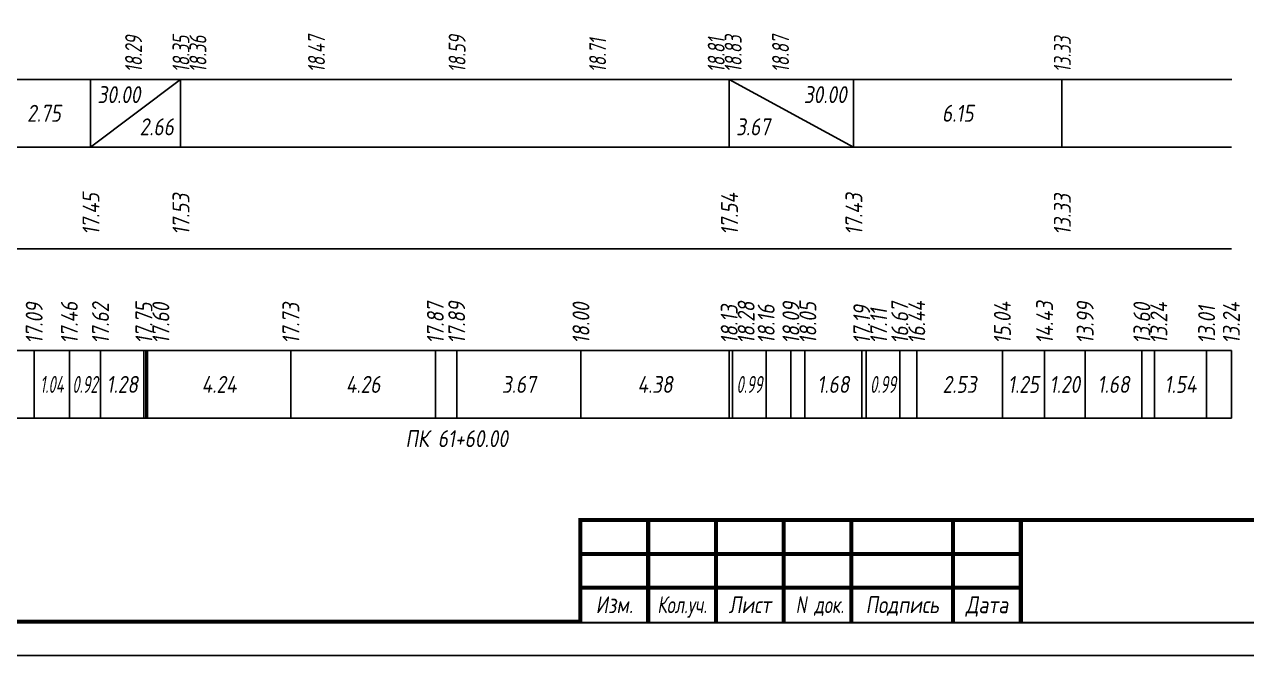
# Model space of a CAD drawing. Extents: x -717 to 1451, y -133302 to 233.
# Drawn here: x 117.9 to 298.3, y -96769.4 to -96676.3 of the extents above; entities that cross this region are included whole.
import ezdxf
from ezdxf.enums import TextEntityAlignment as Align

# ---------------------------------------------------------------- set-up
doc = ezdxf.new("R2010")
doc.units = 0
for name, color, linetype in [('Зарамочное оформление', 7, 'Continuous'), ('Код_510', 7, 'Continuous'), ('Код_514', 1, 'Continuous'), ('Код_516', 1, 'Continuous'), ('Подписи поперечников', 7, 'Continuous'), ('Таблица', 7, 'Continuous')]:
    doc.layers.add(name, color=color, linetype=linetype)
doc.styles.add('М', font='romand.shx', dxfattribs={"width": 0.8, "oblique": 10, "height": 2.5})

# ---------------------------------------------------------------- blocks, each defined once
blk = doc.blocks.new('Штамп')
at = {"linetype": 'Continuous'}
blk.add_wipeout([(199.95, -411.25), (384.95, -411.25), (384.95, -426.25), (199.95, -426.25)], dxfattribs=at).dxf.layer = 'Зарамочное оформление'
at = {"layer": 'Зарамочное оформление', "linetype": 'Continuous', "lineweight": -3, "const_width": 0.6, "flags": 128}
for points in [[(199.95, -426.25), (199.95, -411.25), (384.95, -411.25)], [(209.95, -411.25), (209.95, -426.25)], [(219.95, -411.25), (219.95, -426.25)], [(229.95, -411.25), (229.95, -426.25)], [(239.95, -411.25), (239.95, -426.25)], [(254.95, -411.25), (254.95, -426.25)], [(264.95, -411.25), (264.95, -426.25)], [(199.95, -416.25), (264.95, -416.25)], [(199.95, -421.25), (264.95, -421.25)]]:
    blk.add_lwpolyline(points, dxfattribs=at)
at = {"layer": 'Зарамочное оформление', "linetype": 'Continuous', "style": 'М', "oblique": 10}
for s, width, p in [('Изм.', 0.8, (204.95, -423.75)), ('Кол.уч.', 0.7, (214.95, -423.75)), ('Лист', 0.8, (224.95, -423.75)), ('N док.', 0.7, (235.28, -423.75)), ('Подпись', 0.8, (247.45, -423.75)), ('Дата', 0.8, (259.95, -423.75))]:
    blk.add_text(s, height=2.5, dxfattribs=dict(at, width=width)).set_placement(p, align=Align.MIDDLE_CENTER)
blk = doc.blocks.new('шифр')
blk.add_blockref('Штамп', (0, -96398))

msp = doc.modelspace()

# ---------------------------------------------------------------- linework, layer by layer
at = {"flags": 128}
msp.add_lwpolyline([(-30.054, -96769.421), (389.946, -96769.421), (389.946, -96472.421), (-30.054, -96472.421)], close=True, dxfattribs=at)
at = {"const_width": 0.6, "flags": 128}
msp.add_lwpolyline([(-10.054, -96764.421), (384.946, -96764.421), (384.946, -96477.421), (-10.054, -96477.421)], close=True, dxfattribs=at)
at = {"layer": 'Код_510'}
for p, q in [((119.325, -96734.421), (119.325, -96724.421)), ((124.518, -96734.421), (124.518, -96724.421)), ((129.118, -96734.421), (129.118, -96724.421)), ((135.524, -96734.421), (135.524, -96724.421)), ((135.813, -96734.421), (135.813, -96724.421)), ((136.024, -96734.421), (136.024, -96724.421)), ((157.213, -96734.421), (157.213, -96724.421)), ((178.536, -96734.421), (178.536, -96724.421)), ((181.69, -96734.421), (181.69, -96724.421)), ((200.03, -96734.421), (200.03, -96724.421)), ((221.91, -96734.421), (221.91, -96724.421)), ((222.41, -96734.421), (222.41, -96724.421)), ((227.369, -96734.421), (227.369, -96724.421)), ((231.017, -96734.421), (231.017, -96724.421)), ((233.083, -96734.421), (233.083, -96724.421)), ((241.471, -96734.421), (241.471, -96724.421)), ((241.501, -96734.421), (241.501, -96724.421)), ((242.146, -96734.421), (242.146, -96724.421)), ((247.091, -96734.421), (247.091, -96724.421)), ((249.585, -96734.421), (249.585, -96724.421)), ((262.226, -96734.421), (262.226, -96724.421)), ((268.46, -96734.421), (268.46, -96724.421)), ((274.442, -96734.421), (274.442, -96724.421)), ((282.825, -96734.421), (282.825, -96724.421)), ((284.664, -96734.421), (284.664, -96724.421)), ((292.374, -96734.421), (292.374, -96724.421)), ((296.028, -96734.421), (296.028, -96724.421))]:
    msp.add_line(p, q, dxfattribs=at)
at = {"layer": 'Код_516'}
for p, q in [((127.653, -96694.421), (127.653, -96684.421)), ((127.653, -96694.421), (140.94, -96684.421)), ((140.94, -96694.421), (140.94, -96684.421)), ((221.91, -96694.421), (221.91, -96684.421)), ((221.91, -96684.421), (240.265, -96694.421)), ((240.265, -96694.421), (240.265, -96684.421)), ((271.028, -96694.421), (271.028, -96684.421))]:
    msp.add_line(p, q, dxfattribs=at)
at = {"layer": 'Таблица'}
for p, q in [((80, -96684.421), (296.083, -96684.421)), ((79.946, -96694.421), (296.028, -96694.421)), ((79.946, -96709.421), (296.028, -96709.421)), ((79.946, -96724.421), (296.028, -96724.421)), ((79.946, -96734.421), (296.028, -96734.421))]:
    msp.add_line(p, q, dxfattribs=at)

# ---------------------------------------------------------------- texts
at = {"layer": 'Код_510', "style": 'М', "oblique": 10, "width": 0.8}
for s, p in [('17.09', (119.325, -96723.421)), ('17.46', (124.518, -96723.421)), ('17.62', (129.118, -96723.421)), ('17.75', (135.524, -96723.421)), ('17.60', (138.024, -96723.421)), ('17.73', (157.213, -96723.421)), ('17.87', (178.536, -96723.421)), ('17.89', (181.69, -96723.421)), ('18.00', (200.03, -96723.421)), ('18.13', (221.91, -96723.421)), ('18.28', (224.41, -96723.421)), ('18.16', (227.369, -96723.421)), ('18.09', (231.017, -96723.421)), ('18.05', (233.517, -96723.421)), ('17.19', (241.471, -96723.421)), ('16.67', (247.091, -96723.421)), ('16.44', (249.591, -96723.421)), ('15.04', (262.226, -96723.421)), ('14.43', (268.46, -96723.421)), ('13.99', (274.442, -96723.421)), ('13.60', (282.825, -96723.421)), ('13.24', (285.325, -96723.421)), ('13.01', (292.374, -96723.421)), ('13.24', (296.028, -96723.421)), ('17.11', (243.971, -96723.421))]:
    msp.add_text(s, height=2.5, rotation=90, dxfattribs=at).set_placement(p, align=Align.MIDDLE_LEFT)
at = {"layer": 'Код_510', "style": 'М', "oblique": 10}
for s, width, p in [('1.04', 0.6, (121.922, -96729.421)), ('0.92', 0.6, (126.818, -96729.421)), ('1.28', 0.8, (132.321, -96729.421)), ('4.24', 0.8, (146.619, -96729.421)), ('4.26', 0.8, (167.874, -96729.421)), ('3.67', 0.8, (190.86, -96729.421)), ('4.38', 0.8, (210.97, -96729.421)), ('0.99', 0.6, (224.89, -96729.421)), ('1.68', 0.8, (237.277, -96729.421)), ('0.99', 0.6, (244.619, -96729.421)), ('2.53', 0.8, (255.906, -96729.421)), ('1.25', 0.8, (265.343, -96729.421)), ('1.20', 0.8, (271.451, -96729.421)), ('1.68', 0.8, (278.634, -96729.421)), ('1.54', 0.8, (288.519, -96729.421))]:
    msp.add_text(s, height=2.5, dxfattribs=dict(at, width=width)).set_placement(p, align=Align.MIDDLE_CENTER)
at = {"layer": 'Код_514', "style": 'М', "oblique": 10, "width": 0.7}
for s, p in [('18.29', (133.994, -96683.382)), ('18.35', (140.994, -96683.382)), ('18.36', (143.494, -96683.382)), ('18.47', (160.994, -96683.382)), ('18.59', (181.744, -96683.382)), ('18.71', (202.494, -96683.382)), ('18.81', (219.994, -96683.382)), ('18.83', (222.494, -96683.382)), ('18.87', (229.494, -96683.382)), ('13.33', (271.083, -96683.382))]:
    msp.add_text(s, height=2.5, rotation=90, dxfattribs=at).set_placement(p, align=Align.MIDDLE_LEFT)
at = {"layer": 'Код_516', "style": 'М', "oblique": 10, "width": 0.8}
msp.add_text('30.00', height=2.5, dxfattribs=at).set_placement((128.653, -96685.421), align=Align.TOP_LEFT)
msp.add_text('30.00', height=2.5, dxfattribs=at).set_placement((239.265, -96685.421), align=Align.TOP_RIGHT)
for s, p in [('2.75', (120.772, -96689.421)), ('6.15', (255.647, -96689.421))]:
    msp.add_text(s, height=2.5, dxfattribs=at).set_placement(p, align=Align.MIDDLE_CENTER)
msp.add_text('2.66', height=2.5, dxfattribs=at).set_placement((139.94, -96693.421), align=Align.BOTTOM_RIGHT)
msp.add_text('3.67', height=2.5, dxfattribs=at).set_placement((222.91, -96693.421), align=Align.BOTTOM_LEFT)
for s, p in [('17.45', (127.707, -96707.371)), ('17.53', (140.994, -96707.371)), ('17.54', (221.964, -96707.371)), ('17.43', (240.32, -96707.371)), ('13.33', (271.083, -96707.371))]:
    msp.add_text(s, height=2.5, rotation=90, dxfattribs=at).set_placement(p, align=Align.MIDDLE_LEFT)
at = {"layer": 'Подписи поперечников', "style": 'М', "oblique": 10, "width": 0.8}
msp.add_text('ПК 61+60.00', height=2.5, dxfattribs=at).set_placement((181.69, -96739.421), align=Align.BOTTOM_CENTER)

# ---------------------------------------------------------------- next in the draw order: block references
msp.add_blockref('шифр', (0, 59.829))

doc.saveas('drawing.dxf')
